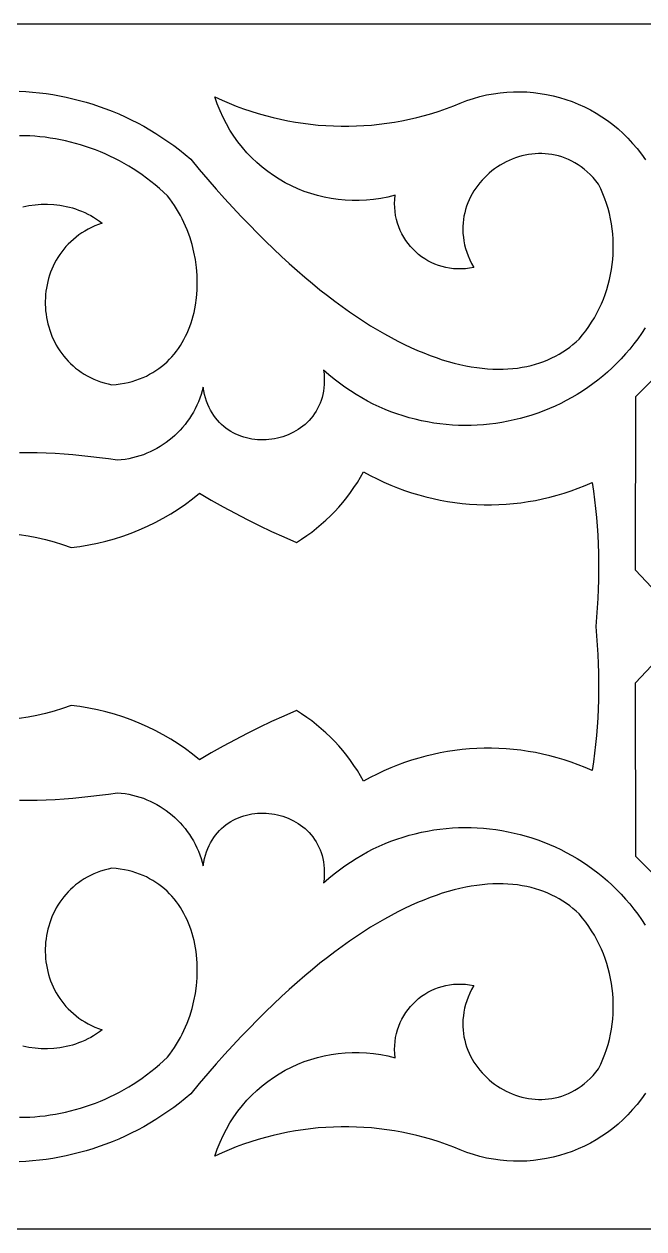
# Model space of a CAD drawing. Extents: x -364 to 370, y 80 to 163.
# Drawn here: x -76.6 to -33.9, y 80.4 to 163.4 of the extents above; entities that cross this region are included whole.
import ezdxf

# ---------------------------------------------------------------- set-up
doc = ezdxf.new("R2010")
doc.units = 0
doc.layers.add('LAYER_1', color=18, linetype='CONTINUOUS')

msp = doc.modelspace()

# ---------------------------------------------------------------- linework, layer by layer
at = {"layer": 'LAYER_1'}
msp.add_lwpolyline([(-364.203, 80.388), (-241.776, 80.388), (-119.349, 80.388), (3.079, 80.388), (125.506, 80.388), (247.933, 80.388), (370.36, 80.388), (370.36, 163.388), (247.933, 163.388), (125.506, 163.388), (3.079, 163.388), (-119.349, 163.388), (-241.776, 163.388), (-364.203, 163.388)], close=True, dxfattribs=at)
for points in [[(-76.978, 158.773), (-76.511, 158.747), (-76.045, 158.709), (-75.579, 158.661), (-75.114, 158.601), (-74.65, 158.53), (-74.187, 158.447), (-73.726, 158.354), (-73.267, 158.249), (-72.809, 158.133), (-72.354, 158.005), (-71.901, 157.866), (-71.451, 157.716), (-71.004, 157.554), (-70.559, 157.381), (-70.118, 157.197), (-69.68, 157.001), (-69.246, 156.794), (-68.815, 156.575), (-68.389, 156.345), (-67.967, 156.103), (-67.55, 155.85), (-67.137, 155.585), (-66.729, 155.309), (-66.326, 155.021), (-65.929, 154.722), (-65.537, 154.411), (-65.151, 154.088), (-64.561, 153.38), (-63.974, 152.692), (-63.393, 152.024), (-62.815, 151.377), (-62.242, 150.749), (-61.674, 150.14), (-61.11, 149.551), (-60.551, 148.982), (-59.996, 148.431), (-59.446, 147.899), (-58.901, 147.386), (-58.361, 146.891), (-57.825, 146.414), (-57.295, 145.956), (-56.769, 145.515), (-56.249, 145.092), (-55.734, 144.686), (-55.224, 144.298), (-54.719, 143.927), (-54.22, 143.572), (-53.726, 143.234), (-53.237, 142.913), (-52.754, 142.608), (-52.276, 142.319), (-51.805, 142.046), (-51.338, 141.788), (-50.878, 141.546), (-50.423, 141.32), (-49.974, 141.108), (-49.531, 140.912), (-49.094, 140.73), (-48.662, 140.562), (-48.237, 140.409), (-47.818, 140.27), (-47.406, 140.145), (-46.999, 140.033), (-46.599, 139.936), (-46.205, 139.851), (-45.817, 139.78), (-45.437, 139.721), (-45.062, 139.675), (-44.694, 139.642), (-44.333, 139.621), (-43.978, 139.613), (-43.631, 139.616), (-43.29, 139.631), (-42.956, 139.658), (-42.629, 139.696), (-42.309, 139.745), (-41.996, 139.805), (-41.69, 139.876), (-41.391, 139.958), (-41.099, 140.05), (-40.815, 140.152), (-40.538, 140.264), (-40.269, 140.386), (-40.007, 140.517), (-39.752, 140.658), (-39.505, 140.808), (-39.266, 140.968), (-39.034, 141.136), (-38.81, 141.312), (-38.594, 141.497), (-38.386, 141.691), (-38.153, 141.972), (-37.931, 142.259), (-37.721, 142.554), (-37.524, 142.855), (-37.338, 143.161), (-37.165, 143.473), (-37.004, 143.791), (-36.854, 144.113), (-36.717, 144.44), (-36.593, 144.771), (-36.481, 145.105), (-36.381, 145.443), (-36.293, 145.784), (-36.218, 146.128), (-36.155, 146.474), (-36.105, 146.822), (-36.068, 147.172), (-36.043, 147.522), (-36.031, 147.874), (-36.032, 148.226), (-36.045, 148.579), (-36.071, 148.931), (-36.11, 149.282), (-36.162, 149.633), (-36.227, 149.982), (-36.305, 150.33), (-36.396, 150.676), (-36.5, 151.019), (-36.618, 151.36), (-36.748, 151.697), (-36.892, 152.031), (-37.048, 152.362), (-37.235, 152.596), (-37.427, 152.816), (-37.624, 153.02), (-37.826, 153.21), (-38.032, 153.386), (-38.242, 153.548), (-38.456, 153.695), (-38.674, 153.829), (-38.895, 153.95), (-39.118, 154.057), (-39.344, 154.152), (-39.572, 154.233), (-39.801, 154.302), (-40.032, 154.359), (-40.264, 154.404), (-40.496, 154.437), (-40.729, 154.458), (-40.962, 154.468), (-41.194, 154.467), (-41.426, 154.455), (-41.656, 154.432), (-41.885, 154.399), (-42.113, 154.356), (-42.338, 154.302), (-42.561, 154.239), (-42.781, 154.167), (-42.998, 154.085), (-43.211, 153.994), (-43.421, 153.894), (-43.626, 153.785), (-43.827, 153.669), (-44.023, 153.544), (-44.214, 153.411), (-44.399, 153.27), (-44.578, 153.122), (-44.751, 152.967), (-44.917, 152.805), (-45.077, 152.636), (-45.229, 152.46), (-45.374, 152.279), (-45.51, 152.091), (-45.638, 151.897), (-45.758, 151.698), (-45.868, 151.493), (-45.97, 151.283), (-46.061, 151.069), (-46.142, 150.849), (-46.213, 150.625), (-46.274, 150.397), (-46.323, 150.165), (-46.36, 149.929), (-46.386, 149.69), (-46.4, 149.447), (-46.401, 149.201), (-46.39, 148.953), (-46.365, 148.701), (-46.327, 148.448), (-46.275, 148.192), (-46.209, 147.934), (-46.128, 147.675), (-46.032, 147.414), (-45.921, 147.152), (-45.795, 146.889), (-45.652, 146.625), (-45.936, 146.571), (-46.218, 146.535), (-46.496, 146.517), (-46.772, 146.517), (-47.045, 146.533), (-47.313, 146.567), (-47.576, 146.616), (-47.834, 146.68), (-48.087, 146.76), (-48.333, 146.854), (-48.572, 146.962), (-48.804, 147.084), (-49.028, 147.219), (-49.244, 147.366), (-49.45, 147.525), (-49.647, 147.696), (-49.834, 147.878), (-50.011, 148.071), (-50.176, 148.273), (-50.329, 148.486), (-50.471, 148.707), (-50.599, 148.937), (-50.715, 149.175), (-50.816, 149.42), (-50.903, 149.673), (-50.975, 149.933), (-51.032, 150.198), (-51.073, 150.469), (-51.097, 150.745), (-51.105, 151.026), (-51.094, 151.311), (-51.066, 151.6), (-51.561, 151.474), (-52.058, 151.374), (-52.553, 151.3), (-53.048, 151.25), (-53.541, 151.226), (-54.032, 151.225), (-54.52, 151.248), (-55.003, 151.295), (-55.482, 151.364), (-55.956, 151.457), (-56.423, 151.571), (-56.883, 151.707), (-57.336, 151.865), (-57.78, 152.043), (-58.215, 152.242), (-58.64, 152.462), (-59.054, 152.701), (-59.457, 152.959), (-59.848, 153.236), (-60.226, 153.532), (-60.591, 153.846), (-60.94, 154.177), (-61.275, 154.526), (-61.594, 154.892), (-61.896, 155.274), (-62.181, 155.673), (-62.448, 156.087), (-62.696, 156.516), (-62.924, 156.96), (-63.132, 157.419), (-63.319, 157.892), (-63.484, 158.378), (-62.997, 158.154), (-62.505, 157.942), (-62.01, 157.744), (-61.511, 157.559), (-61.008, 157.387), (-60.502, 157.228), (-59.992, 157.083), (-59.481, 156.95), (-58.966, 156.831), (-58.449, 156.725), (-57.931, 156.633), (-57.41, 156.553), (-56.888, 156.487), (-56.365, 156.434), (-55.84, 156.394), (-55.315, 156.368), (-54.79, 156.354), (-54.264, 156.355), (-53.738, 156.368), (-53.213, 156.395), (-52.688, 156.435), (-52.164, 156.488), (-51.64, 156.555), (-51.119, 156.635), (-50.598, 156.728), (-50.08, 156.835), (-49.563, 156.955), (-49.049, 157.089), (-48.537, 157.236), (-48.028, 157.396), (-47.523, 157.57), (-47.02, 157.757), (-46.576, 157.95), (-46.127, 158.121), (-45.674, 158.271), (-45.218, 158.399), (-44.759, 158.506), (-44.299, 158.592), (-43.837, 158.657), (-43.375, 158.701), (-42.913, 158.725), (-42.452, 158.728), (-41.992, 158.711), (-41.534, 158.675), (-41.079, 158.618), (-40.627, 158.542), (-40.18, 158.446), (-39.737, 158.332), (-39.299, 158.198), (-38.867, 158.045), (-38.442, 157.874), (-38.024, 157.684), (-37.614, 157.475), (-37.213, 157.249), (-36.821, 157.005), (-36.439, 156.743), (-36.067, 156.463), (-35.706, 156.166), (-35.358, 155.852), (-35.022, 155.521), (-34.699, 155.172), (-34.39, 154.808), (-34.095, 154.426), (-33.816, 154.029)], [(-76.715, 150.79), (-76.3, 150.88), (-75.878, 150.943), (-75.452, 150.979), (-75.024, 150.986), (-74.593, 150.965), (-74.162, 150.914), (-73.946, 150.877), (-73.731, 150.832), (-73.517, 150.78), (-73.304, 150.721), (-73.091, 150.653), (-72.879, 150.577), (-72.669, 150.494), (-72.46, 150.402), (-72.253, 150.302), (-72.047, 150.194), (-71.843, 150.078), (-71.642, 149.953), (-71.442, 149.82), (-71.245, 149.678), (-71.502, 149.586), (-71.751, 149.485), (-71.99, 149.376), (-72.22, 149.258), (-72.442, 149.133), (-72.655, 149), (-72.859, 148.859), (-73.055, 148.712), (-73.241, 148.558), (-73.419, 148.397), (-73.589, 148.231), (-73.749, 148.058), (-73.901, 147.88), (-74.044, 147.697), (-74.179, 147.509), (-74.305, 147.317), (-74.423, 147.12), (-74.532, 146.919), (-74.632, 146.714), (-74.724, 146.506), (-74.807, 146.295), (-74.882, 146.081), (-74.948, 145.865), (-75.006, 145.646), (-75.056, 145.425), (-75.097, 145.203), (-75.129, 144.98), (-75.154, 144.755), (-75.17, 144.53), (-75.177, 144.304), (-75.176, 144.079), (-75.167, 143.853), (-75.15, 143.628), (-75.124, 143.404), (-75.09, 143.181), (-75.048, 142.959), (-74.997, 142.739), (-74.938, 142.521), (-74.871, 142.305), (-74.796, 142.092), (-74.713, 141.882), (-74.622, 141.675), (-74.522, 141.471), (-74.415, 141.271), (-74.299, 141.076), (-74.175, 140.885), (-74.043, 140.698), (-73.903, 140.516), (-73.755, 140.34), (-73.6, 140.169), (-73.436, 140.005), (-73.264, 139.846), (-73.084, 139.694), (-72.896, 139.549), (-72.701, 139.411), (-72.497, 139.28), (-72.286, 139.157), (-72.067, 139.042), (-71.839, 138.935), (-71.604, 138.837), (-71.362, 138.747), (-71.111, 138.667), (-70.853, 138.597), (-70.587, 138.536), (-70.291, 138.562), (-70.004, 138.6), (-69.724, 138.648), (-69.452, 138.706), (-69.188, 138.775), (-68.931, 138.853), (-68.682, 138.941), (-68.441, 139.039), (-68.208, 139.145), (-67.982, 139.261), (-67.764, 139.385), (-67.553, 139.517), (-67.35, 139.658), (-67.155, 139.806), (-66.967, 139.962), (-66.787, 140.125), (-66.615, 140.296), (-66.45, 140.473), (-66.292, 140.657), (-66.142, 140.847), (-66, 141.043), (-65.865, 141.245), (-65.738, 141.452), (-65.617, 141.665), (-65.505, 141.883), (-65.4, 142.105), (-65.302, 142.332), (-65.212, 142.563), (-65.129, 142.798), (-65.053, 143.037), (-64.985, 143.28), (-64.924, 143.526), (-64.87, 143.774), (-64.824, 144.025), (-64.753, 144.535), (-64.711, 145.053), (-64.698, 145.576), (-64.713, 146.103), (-64.758, 146.631), (-64.83, 147.16), (-64.931, 147.685), (-65.061, 148.206), (-65.218, 148.721), (-65.404, 149.226), (-65.507, 149.475), (-65.617, 149.721), (-65.734, 149.964), (-65.858, 150.204), (-65.989, 150.439), (-66.126, 150.671), (-66.271, 150.899), (-66.422, 151.122), (-66.581, 151.34), (-66.746, 151.554), (-67.025, 151.816), (-67.31, 152.07), (-67.599, 152.316), (-67.893, 152.553), (-68.191, 152.781), (-68.493, 153.001), (-68.8, 153.212), (-69.111, 153.414), (-69.425, 153.608), (-69.743, 153.793), (-70.064, 153.97), (-70.389, 154.138), (-70.717, 154.297), (-71.047, 154.448), (-71.381, 154.59), (-71.717, 154.724), (-72.056, 154.849), (-72.397, 154.965), (-72.74, 155.073), (-73.085, 155.173), (-73.431, 155.263), (-73.78, 155.346), (-74.13, 155.419), (-74.481, 155.484), (-74.833, 155.541), (-75.186, 155.589), (-75.54, 155.628), (-75.895, 155.659), (-76.25, 155.682), (-76.606, 155.695), (-76.962, 155.701)], [(-26.088, 97.603), (-34.489, 106.053), (-34.492, 117.999), (-30.845, 121.888), (-34.492, 125.777), (-34.489, 137.723), (-26.088, 146.173)], [(-33.826, 142.46), (-34.078, 142.08), (-34.34, 141.711), (-34.612, 141.352), (-34.893, 141.003), (-35.183, 140.665), (-35.482, 140.338), (-35.79, 140.021), (-36.106, 139.715), (-36.429, 139.42), (-36.761, 139.136), (-37.1, 138.862), (-37.446, 138.6), (-37.798, 138.348), (-38.158, 138.108), (-38.523, 137.879), (-38.895, 137.661), (-39.272, 137.454), (-39.654, 137.259), (-40.041, 137.075), (-40.434, 136.903), (-40.83, 136.742), (-41.231, 136.593), (-41.636, 136.455), (-42.044, 136.33), (-42.456, 136.216), (-42.871, 136.114), (-43.288, 136.024), (-43.708, 135.946), (-44.13, 135.881), (-44.554, 135.827), (-44.979, 135.786), (-45.406, 135.757), (-45.834, 135.74), (-46.262, 135.736), (-46.691, 135.745), (-47.12, 135.766), (-47.549, 135.799), (-47.977, 135.846), (-48.405, 135.905), (-48.831, 135.977), (-49.256, 136.062), (-49.68, 136.16), (-50.102, 136.271), (-50.521, 136.395), (-50.938, 136.532), (-51.352, 136.682), (-51.763, 136.846), (-52.171, 137.023), (-52.575, 137.214), (-52.975, 137.418), (-53.37, 137.636), (-53.762, 137.867), (-54.148, 138.112), (-54.529, 138.371), (-54.905, 138.644), (-55.276, 138.931), (-55.64, 139.231), (-55.998, 139.546), (-55.968, 139.289), (-55.951, 139.038), (-55.946, 138.793), (-55.954, 138.555), (-55.974, 138.324), (-56.005, 138.1), (-56.047, 137.882), (-56.099, 137.671), (-56.162, 137.467), (-56.235, 137.27), (-56.317, 137.08), (-56.408, 136.896), (-56.508, 136.72), (-56.617, 136.551), (-56.733, 136.389), (-56.857, 136.235), (-56.988, 136.088), (-57.126, 135.948), (-57.271, 135.815), (-57.421, 135.69), (-57.578, 135.572), (-57.739, 135.462), (-57.906, 135.36), (-58.077, 135.265), (-58.252, 135.178), (-58.431, 135.099), (-58.614, 135.027), (-58.799, 134.964), (-58.987, 134.908), (-59.178, 134.86), (-59.37, 134.821), (-59.564, 134.789), (-59.759, 134.766), (-59.955, 134.751), (-60.151, 134.744), (-60.347, 134.745), (-60.543, 134.755), (-60.738, 134.773), (-60.932, 134.8), (-61.124, 134.835), (-61.314, 134.878), (-61.503, 134.931), (-61.688, 134.992), (-61.87, 135.062), (-62.05, 135.14), (-62.225, 135.228), (-62.396, 135.324), (-62.562, 135.429), (-62.724, 135.543), (-62.88, 135.667), (-63.031, 135.799), (-63.175, 135.941), (-63.313, 136.091), (-63.444, 136.252), (-63.568, 136.421), (-63.685, 136.6), (-63.793, 136.788), (-63.893, 136.986), (-63.984, 137.193), (-64.066, 137.41), (-64.139, 137.636), (-64.202, 137.872), (-64.254, 138.118), (-64.296, 138.374), (-64.364, 138.115), (-64.442, 137.86), (-64.529, 137.61), (-64.626, 137.364), (-64.732, 137.125), (-64.847, 136.89), (-64.97, 136.661), (-65.102, 136.438), (-65.242, 136.221), (-65.39, 136.01), (-65.546, 135.806), (-65.71, 135.608), (-65.881, 135.417), (-66.059, 135.233), (-66.243, 135.056), (-66.435, 134.886), (-66.633, 134.725), (-66.836, 134.57), (-67.046, 134.424), (-67.262, 134.286), (-67.483, 134.156), (-67.709, 134.035), (-67.94, 133.923), (-68.176, 133.82), (-68.417, 133.725), (-68.662, 133.64), (-68.911, 133.565), (-69.163, 133.5), (-69.42, 133.444), (-69.68, 133.398), (-69.943, 133.363), (-70.208, 133.338), (-70.819, 133.43), (-71.43, 133.513), (-72.042, 133.587), (-72.655, 133.652), (-73.268, 133.709), (-73.882, 133.756), (-74.496, 133.795), (-75.11, 133.825), (-75.724, 133.847), (-76.338, 133.859), (-76.952, 133.863)], [(-76.969, 128.233), (-76.366, 128.138), (-75.766, 128.02), (-75.168, 127.881), (-74.573, 127.719), (-73.981, 127.534), (-73.393, 127.327), (-72.786, 127.404), (-72.183, 127.503), (-71.586, 127.624), (-70.994, 127.767), (-70.409, 127.931), (-69.83, 128.116), (-69.259, 128.321), (-68.696, 128.547), (-68.141, 128.794), (-67.595, 129.061), (-67.059, 129.347), (-66.534, 129.653), (-66.018, 129.978), (-65.515, 130.323), (-65.023, 130.687), (-64.543, 131.069), (-63.734, 130.596), (-62.918, 130.137), (-62.094, 129.692), (-61.263, 129.261), (-60.425, 128.844), (-59.58, 128.442), (-58.729, 128.054), (-57.87, 127.68), (-57.51, 127.908), (-57.157, 128.147), (-56.814, 128.397), (-56.479, 128.659), (-56.153, 128.93), (-55.836, 129.213), (-55.529, 129.505), (-55.232, 129.807), (-54.945, 130.119), (-54.668, 130.441), (-54.401, 130.771), (-54.146, 131.11), (-53.901, 131.458), (-53.667, 131.815), (-53.445, 132.179), (-53.235, 132.552), (-52.777, 132.299), (-52.314, 132.062), (-51.846, 131.84), (-51.373, 131.632), (-50.896, 131.439), (-50.414, 131.26), (-49.928, 131.097), (-49.439, 130.948), (-48.947, 130.814), (-48.451, 130.695), (-47.954, 130.59), (-47.453, 130.5), (-46.951, 130.426), (-46.448, 130.365), (-45.943, 130.32), (-45.437, 130.289), (-44.931, 130.274), (-44.425, 130.273), (-43.918, 130.287), (-43.412, 130.315), (-42.907, 130.359), (-42.403, 130.417), (-41.9, 130.49), (-41.399, 130.578), (-40.9, 130.681), (-40.404, 130.799), (-39.91, 130.931), (-39.42, 131.079), (-38.933, 131.241), (-38.449, 131.418), (-37.97, 131.61), (-37.495, 131.817), (-37.405, 131.215), (-37.326, 130.612), (-37.256, 130.006), (-37.196, 129.399), (-37.146, 128.79), (-37.106, 128.179), (-37.075, 127.565), (-37.054, 126.948), (-37.044, 126.329), (-37.043, 125.706), (-37.052, 125.079), (-37.071, 124.449), (-37.099, 123.815), (-37.138, 123.177), (-37.186, 122.535), (-37.244, 121.888), (-37.186, 121.241), (-37.138, 120.599), (-37.099, 119.961), (-37.071, 119.327), (-37.052, 118.697), (-37.043, 118.07), (-37.044, 117.447), (-37.054, 116.828), (-37.075, 116.211), (-37.106, 115.597), (-37.146, 114.986), (-37.196, 114.376), (-37.256, 113.769), (-37.326, 113.164), (-37.405, 112.561), (-37.495, 111.959), (-37.97, 112.166), (-38.449, 112.358), (-38.933, 112.535), (-39.42, 112.697), (-39.91, 112.844), (-40.404, 112.977), (-40.9, 113.095), (-41.399, 113.198), (-41.9, 113.286), (-42.403, 113.359), (-42.907, 113.417), (-43.412, 113.461), (-43.918, 113.489), (-44.425, 113.503), (-44.931, 113.502), (-45.437, 113.486), (-45.943, 113.456), (-46.448, 113.411), (-46.951, 113.35), (-47.453, 113.276), (-47.954, 113.186), (-48.451, 113.081), (-48.947, 112.962), (-49.439, 112.828), (-49.928, 112.679), (-50.414, 112.516), (-50.896, 112.337), (-51.373, 112.144), (-51.846, 111.936), (-52.314, 111.714), (-52.777, 111.476), (-53.235, 111.224), (-53.445, 111.597), (-53.667, 111.961), (-53.901, 112.318), (-54.146, 112.666), (-54.401, 113.005), (-54.668, 113.335), (-54.945, 113.657), (-55.232, 113.969), (-55.529, 114.271), (-55.836, 114.563), (-56.153, 114.845), (-56.479, 115.117), (-56.814, 115.379), (-57.157, 115.629), (-57.51, 115.868), (-57.87, 116.096), (-58.729, 115.722), (-59.58, 115.334), (-60.425, 114.932), (-61.263, 114.515), (-62.094, 114.084), (-62.918, 113.639), (-63.734, 113.18), (-64.543, 112.707), (-65.023, 113.089), (-65.515, 113.453), (-66.018, 113.797), (-66.534, 114.123), (-67.059, 114.429), (-67.595, 114.715), (-68.141, 114.982), (-68.696, 115.229), (-69.259, 115.455), (-69.83, 115.66), (-70.409, 115.845), (-70.994, 116.009), (-71.586, 116.151), (-72.183, 116.273), (-72.786, 116.372), (-73.393, 116.449), (-73.981, 116.242), (-74.573, 116.057), (-75.168, 115.895), (-75.766, 115.756), (-76.366, 115.638), (-76.969, 115.543)], [(-76.952, 109.913), (-76.338, 109.917), (-75.724, 109.929), (-75.11, 109.95), (-74.496, 109.981), (-73.882, 110.02), (-73.268, 110.067), (-72.655, 110.124), (-72.042, 110.189), (-71.43, 110.263), (-70.819, 110.346), (-70.208, 110.438), (-69.943, 110.413), (-69.68, 110.378), (-69.42, 110.332), (-69.163, 110.276), (-68.911, 110.211), (-68.662, 110.135), (-68.417, 110.051), (-68.176, 109.956), (-67.94, 109.853), (-67.709, 109.741), (-67.483, 109.619), (-67.262, 109.49), (-67.046, 109.352), (-66.836, 109.206), (-66.633, 109.051), (-66.435, 108.89), (-66.243, 108.72), (-66.059, 108.543), (-65.881, 108.359), (-65.71, 108.168), (-65.546, 107.97), (-65.39, 107.766), (-65.242, 107.555), (-65.102, 107.338), (-64.97, 107.115), (-64.847, 106.886), (-64.732, 106.651), (-64.626, 106.412), (-64.529, 106.166), (-64.442, 105.916), (-64.364, 105.661), (-64.296, 105.402), (-64.254, 105.658), (-64.202, 105.904), (-64.139, 106.14), (-64.066, 106.366), (-63.984, 106.583), (-63.893, 106.79), (-63.793, 106.988), (-63.685, 107.176), (-63.568, 107.355), (-63.444, 107.524), (-63.313, 107.685), (-63.175, 107.835), (-63.031, 107.977), (-62.88, 108.109), (-62.724, 108.233), (-62.562, 108.347), (-62.396, 108.452), (-62.225, 108.548), (-62.05, 108.636), (-61.87, 108.714), (-61.688, 108.784), (-61.503, 108.845), (-61.314, 108.898), (-61.124, 108.941), (-60.932, 108.976), (-60.738, 109.003), (-60.543, 109.021), (-60.347, 109.031), (-60.151, 109.032), (-59.955, 109.025), (-59.759, 109.01), (-59.564, 108.987), (-59.37, 108.955), (-59.178, 108.916), (-58.987, 108.868), (-58.799, 108.812), (-58.614, 108.749), (-58.431, 108.677), (-58.252, 108.598), (-58.077, 108.511), (-57.906, 108.416), (-57.739, 108.314), (-57.578, 108.204), (-57.421, 108.086), (-57.271, 107.961), (-57.126, 107.828), (-56.988, 107.688), (-56.857, 107.541), (-56.733, 107.387), (-56.617, 107.225), (-56.508, 107.056), (-56.408, 106.88), (-56.317, 106.696), (-56.235, 106.506), (-56.162, 106.309), (-56.099, 106.105), (-56.047, 105.894), (-56.005, 105.676), (-55.974, 105.452), (-55.954, 105.22), (-55.946, 104.983), (-55.951, 104.738), (-55.968, 104.487), (-55.998, 104.23), (-55.64, 104.544), (-55.276, 104.845), (-54.905, 105.132), (-54.529, 105.405), (-54.148, 105.664), (-53.762, 105.909), (-53.37, 106.14), (-52.975, 106.358), (-52.575, 106.562), (-52.171, 106.753), (-51.763, 106.93), (-51.352, 107.094), (-50.938, 107.244), (-50.521, 107.381), (-50.102, 107.505), (-49.68, 107.616), (-49.256, 107.714), (-48.831, 107.799), (-48.405, 107.871), (-47.977, 107.93), (-47.549, 107.977), (-47.12, 108.01), (-46.691, 108.031), (-46.262, 108.04), (-45.834, 108.035), (-45.406, 108.019), (-44.979, 107.99), (-44.554, 107.949), (-44.13, 107.895), (-43.708, 107.829), (-43.288, 107.752), (-42.871, 107.662), (-42.456, 107.56), (-42.044, 107.446), (-41.636, 107.321), (-41.231, 107.183), (-40.83, 107.034), (-40.434, 106.873), (-40.041, 106.701), (-39.654, 106.517), (-39.272, 106.322), (-38.895, 106.115), (-38.523, 105.897), (-38.158, 105.668), (-37.798, 105.428), (-37.446, 105.176), (-37.1, 104.914), (-36.761, 104.64), (-36.429, 104.356), (-36.106, 104.061), (-35.79, 103.755), (-35.482, 103.438), (-35.183, 103.11), (-34.893, 102.773), (-34.612, 102.424), (-34.34, 102.065), (-34.078, 101.696), (-33.826, 101.316)], [(-76.962, 88.075), (-76.606, 88.081), (-76.25, 88.094), (-75.895, 88.117), (-75.54, 88.148), (-75.186, 88.187), (-74.833, 88.235), (-74.481, 88.292), (-74.13, 88.357), (-73.78, 88.43), (-73.431, 88.513), (-73.085, 88.603), (-72.74, 88.703), (-72.397, 88.811), (-72.056, 88.927), (-71.717, 89.052), (-71.381, 89.186), (-71.047, 89.328), (-70.717, 89.479), (-70.389, 89.638), (-70.064, 89.806), (-69.743, 89.983), (-69.425, 90.168), (-69.111, 90.362), (-68.8, 90.564), (-68.493, 90.775), (-68.191, 90.995), (-67.893, 91.223), (-67.599, 91.46), (-67.31, 91.706), (-67.025, 91.96), (-66.746, 92.222), (-66.581, 92.436), (-66.422, 92.654), (-66.271, 92.877), (-66.126, 93.105), (-65.989, 93.337), (-65.858, 93.572), (-65.734, 93.812), (-65.617, 94.055), (-65.507, 94.301), (-65.404, 94.55), (-65.218, 95.055), (-65.061, 95.57), (-64.931, 96.091), (-64.83, 96.616), (-64.758, 97.144), (-64.713, 97.673), (-64.698, 98.2), (-64.711, 98.723), (-64.753, 99.241), (-64.784, 99.497), (-64.824, 99.75), (-64.87, 100.002), (-64.924, 100.25), (-64.985, 100.496), (-65.053, 100.739), (-65.129, 100.978), (-65.212, 101.213), (-65.302, 101.444), (-65.4, 101.671), (-65.505, 101.893), (-65.617, 102.111), (-65.738, 102.324), (-65.865, 102.531), (-66, 102.733), (-66.142, 102.929), (-66.292, 103.119), (-66.45, 103.303), (-66.615, 103.48), (-66.787, 103.651), (-66.967, 103.814), (-67.155, 103.97), (-67.35, 104.118), (-67.553, 104.259), (-67.764, 104.391), (-67.982, 104.515), (-68.208, 104.631), (-68.441, 104.737), (-68.682, 104.835), (-68.931, 104.923), (-69.188, 105.001), (-69.452, 105.07), (-69.724, 105.128), (-70.004, 105.176), (-70.291, 105.214), (-70.587, 105.24), (-70.853, 105.179), (-71.111, 105.109), (-71.362, 105.029), (-71.604, 104.939), (-71.839, 104.841), (-72.067, 104.734), (-72.286, 104.619), (-72.497, 104.496), (-72.701, 104.365), (-72.896, 104.227), (-73.084, 104.082), (-73.264, 103.93), (-73.436, 103.771), (-73.6, 103.606), (-73.755, 103.436), (-73.903, 103.26), (-74.043, 103.078), (-74.175, 102.891), (-74.299, 102.7), (-74.415, 102.504), (-74.522, 102.305), (-74.622, 102.101), (-74.713, 101.894), (-74.796, 101.684), (-74.871, 101.471), (-74.938, 101.255), (-74.997, 101.037), (-75.048, 100.817), (-75.09, 100.595), (-75.124, 100.372), (-75.15, 100.148), (-75.167, 99.923), (-75.176, 99.697), (-75.177, 99.472), (-75.17, 99.246), (-75.154, 99.021), (-75.129, 98.796), (-75.097, 98.573), (-75.056, 98.351), (-75.006, 98.13), (-74.948, 97.911), (-74.882, 97.695), (-74.807, 97.481), (-74.724, 97.27), (-74.632, 97.062), (-74.532, 96.857), (-74.423, 96.656), (-74.305, 96.459), (-74.179, 96.267), (-74.044, 96.079), (-73.901, 95.896), (-73.749, 95.718), (-73.589, 95.545), (-73.419, 95.379), (-73.241, 95.218), (-73.055, 95.064), (-72.859, 94.917), (-72.655, 94.776), (-72.442, 94.643), (-72.22, 94.518), (-71.99, 94.4), (-71.751, 94.291), (-71.502, 94.19), (-71.245, 94.098), (-71.442, 93.956), (-71.642, 93.823), (-71.843, 93.698), (-72.047, 93.582), (-72.253, 93.474), (-72.46, 93.374), (-72.669, 93.282), (-72.879, 93.199), (-73.091, 93.123), (-73.304, 93.055), (-73.517, 92.996), (-73.731, 92.944), (-73.946, 92.899), (-74.162, 92.862), (-74.593, 92.811), (-75.024, 92.79), (-75.452, 92.797), (-75.878, 92.833), (-76.3, 92.896), (-76.715, 92.986)], [(-33.816, 89.747), (-34.095, 89.35), (-34.39, 88.968), (-34.699, 88.604), (-35.022, 88.255), (-35.358, 87.924), (-35.706, 87.61), (-36.067, 87.313), (-36.439, 87.033), (-36.821, 86.771), (-37.213, 86.527), (-37.614, 86.3), (-38.024, 86.092), (-38.442, 85.902), (-38.867, 85.731), (-39.299, 85.578), (-39.737, 85.444), (-40.18, 85.33), (-40.627, 85.234), (-41.079, 85.158), (-41.534, 85.101), (-41.992, 85.065), (-42.452, 85.048), (-42.913, 85.051), (-43.375, 85.075), (-43.837, 85.119), (-44.299, 85.184), (-44.759, 85.27), (-45.218, 85.377), (-45.674, 85.505), (-46.127, 85.655), (-46.576, 85.826), (-47.02, 86.019), (-47.523, 86.206), (-48.028, 86.38), (-48.537, 86.54), (-49.049, 86.687), (-49.563, 86.821), (-50.08, 86.941), (-50.598, 87.048), (-51.119, 87.141), (-51.64, 87.221), (-52.164, 87.288), (-52.688, 87.341), (-53.213, 87.381), (-53.738, 87.408), (-54.264, 87.421), (-54.79, 87.422), (-55.315, 87.408), (-55.84, 87.382), (-56.365, 87.342), (-56.888, 87.289), (-57.41, 87.223), (-57.931, 87.143), (-58.449, 87.051), (-58.966, 86.945), (-59.481, 86.826), (-59.992, 86.693), (-60.502, 86.548), (-61.008, 86.389), (-61.511, 86.217), (-62.01, 86.032), (-62.505, 85.834), (-62.997, 85.622), (-63.484, 85.398), (-63.319, 85.884), (-63.132, 86.357), (-62.924, 86.816), (-62.696, 87.26), (-62.448, 87.689), (-62.181, 88.103), (-61.896, 88.502), (-61.594, 88.884), (-61.275, 89.25), (-60.94, 89.599), (-60.591, 89.93), (-60.226, 90.244), (-59.848, 90.54), (-59.457, 90.817), (-59.054, 91.075), (-58.64, 91.314), (-58.215, 91.534), (-57.78, 91.733), (-57.336, 91.911), (-56.883, 92.069), (-56.423, 92.205), (-55.956, 92.319), (-55.482, 92.412), (-55.003, 92.481), (-54.52, 92.528), (-54.032, 92.551), (-53.541, 92.55), (-53.048, 92.526), (-52.553, 92.476), (-52.058, 92.402), (-51.561, 92.302), (-51.066, 92.176), (-51.094, 92.465), (-51.105, 92.75), (-51.097, 93.031), (-51.073, 93.307), (-51.032, 93.578), (-50.975, 93.843), (-50.903, 94.103), (-50.816, 94.355), (-50.715, 94.601), (-50.599, 94.839), (-50.471, 95.069), (-50.329, 95.29), (-50.176, 95.503), (-50.011, 95.705), (-49.834, 95.898), (-49.647, 96.08), (-49.45, 96.251), (-49.244, 96.41), (-49.028, 96.557), (-48.804, 96.692), (-48.572, 96.814), (-48.333, 96.922), (-48.087, 97.016), (-47.834, 97.096), (-47.576, 97.16), (-47.313, 97.209), (-47.045, 97.243), (-46.772, 97.259), (-46.496, 97.259), (-46.218, 97.241), (-45.936, 97.205), (-45.652, 97.151), (-45.795, 96.887), (-45.921, 96.624), (-46.032, 96.362), (-46.128, 96.101), (-46.209, 95.842), (-46.275, 95.584), (-46.327, 95.328), (-46.365, 95.075), (-46.39, 94.823), (-46.401, 94.575), (-46.4, 94.329), (-46.386, 94.086), (-46.36, 93.847), (-46.323, 93.611), (-46.274, 93.379), (-46.213, 93.151), (-46.142, 92.927), (-46.061, 92.707), (-45.97, 92.493), (-45.868, 92.283), (-45.758, 92.078), (-45.638, 91.879), (-45.51, 91.685), (-45.374, 91.497), (-45.229, 91.316), (-45.077, 91.14), (-44.917, 90.971), (-44.751, 90.809), (-44.578, 90.654), (-44.399, 90.506), (-44.214, 90.365), (-44.023, 90.232), (-43.827, 90.107), (-43.626, 89.991), (-43.421, 89.882), (-43.211, 89.782), (-42.998, 89.691), (-42.781, 89.609), (-42.561, 89.537), (-42.338, 89.473), (-42.113, 89.42), (-41.885, 89.377), (-41.656, 89.344), (-41.426, 89.321), (-41.194, 89.309), (-40.962, 89.308), (-40.729, 89.318), (-40.496, 89.339), (-40.264, 89.372), (-40.032, 89.417), (-39.801, 89.473), (-39.572, 89.543), (-39.344, 89.624), (-39.118, 89.719), (-38.895, 89.826), (-38.674, 89.947), (-38.456, 90.081), (-38.242, 90.228), (-38.032, 90.39), (-37.826, 90.566), (-37.624, 90.756), (-37.427, 90.96), (-37.235, 91.18), (-37.048, 91.414), (-36.892, 91.745), (-36.748, 92.079), (-36.618, 92.416), (-36.5, 92.757), (-36.396, 93.1), (-36.305, 93.446), (-36.227, 93.793), (-36.162, 94.143), (-36.11, 94.494), (-36.071, 94.845), (-36.045, 95.197), (-36.032, 95.55), (-36.031, 95.902), (-36.043, 96.254), (-36.068, 96.604), (-36.105, 96.954), (-36.155, 97.302), (-36.218, 97.648), (-36.293, 97.992), (-36.381, 98.333), (-36.481, 98.671), (-36.593, 99.005), (-36.717, 99.336), (-36.854, 99.663), (-37.004, 99.985), (-37.165, 100.303), (-37.338, 100.615), (-37.524, 100.921), (-37.721, 101.222), (-37.931, 101.517), (-38.153, 101.804), (-38.386, 102.085), (-38.594, 102.279), (-38.81, 102.464), (-39.034, 102.64), (-39.266, 102.808), (-39.505, 102.967), (-39.752, 103.118), (-40.007, 103.259), (-40.269, 103.39), (-40.538, 103.512), (-40.815, 103.624), (-41.099, 103.726), (-41.391, 103.818), (-41.69, 103.9), (-41.996, 103.971), (-42.309, 104.031), (-42.629, 104.08), (-42.956, 104.118), (-43.29, 104.145), (-43.631, 104.16), (-43.978, 104.163), (-44.333, 104.155), (-44.694, 104.134), (-45.062, 104.101), (-45.437, 104.055), (-45.817, 103.996), (-46.205, 103.925), (-46.599, 103.84), (-46.999, 103.743), (-47.406, 103.631), (-47.818, 103.506), (-48.237, 103.367), (-48.662, 103.214), (-49.094, 103.046), (-49.531, 102.864), (-49.974, 102.668), (-50.423, 102.456), (-50.878, 102.23), (-51.338, 101.988), (-51.805, 101.73), (-52.276, 101.457), (-52.754, 101.168), (-53.237, 100.863), (-53.726, 100.542), (-54.22, 100.204), (-54.719, 99.849), (-55.224, 99.478), (-55.734, 99.09), (-56.249, 98.684), (-56.769, 98.261), (-57.295, 97.82), (-57.825, 97.361), (-58.361, 96.885), (-58.901, 96.39), (-59.446, 95.877), (-59.996, 95.345), (-60.551, 94.794), (-61.11, 94.225), (-61.674, 93.636), (-62.242, 93.027), (-62.815, 92.399), (-63.393, 91.752), (-63.974, 91.084), (-64.561, 90.396), (-65.151, 89.688), (-65.537, 89.365), (-65.929, 89.054), (-66.326, 88.755), (-66.729, 88.467), (-67.137, 88.191), (-67.55, 87.926), (-67.967, 87.673), (-68.389, 87.431), (-68.815, 87.201), (-69.246, 86.982), (-69.68, 86.775), (-70.118, 86.579), (-70.559, 86.395), (-71.004, 86.222), (-71.451, 86.06), (-71.901, 85.91), (-72.354, 85.771), (-72.809, 85.643), (-73.267, 85.527), (-73.726, 85.422), (-74.187, 85.329), (-74.65, 85.246), (-75.114, 85.175), (-75.579, 85.115), (-76.045, 85.067), (-76.511, 85.029), (-76.978, 85.003)]]:
    msp.add_lwpolyline(points, dxfattribs=at)

doc.saveas('drawing.dxf')
